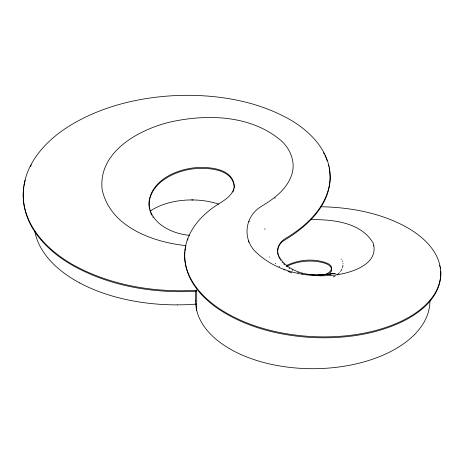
<?xml version="1.0" encoding="UTF-8"?>
<svg xmlns="http://www.w3.org/2000/svg" width="464" height="464" viewBox="0 0 464 464"><rect width="100%" height="100%" fill="white"/><g stroke="black" fill="none" stroke-linecap="round" stroke-linejoin="round"><path stroke-width="0.7" d="M429.908 300.904L429.908 301.061A117.166 67.645 0 0 1 312.742 368.7A117.166 67.645 0 0 1 195.582 301.061L195.582 300.834M23.2 195.599L23.223 193.128M184.684 256.151L184.701 253.976M330.142 179.005C331.331 151.658 309.453 129.966 286.972 117.96C254.156 100.282 216.114 94.447 179.191 95.427C141.178 96.814 102.648 105.641 69.942 125.622C45.924 140.29 23.583 164.36 23.223 194.045M440.8 273.232L440.73 276.364M440.783 275.262L440.783 272.13M320.143 274.955C304.848 275.755 286.775 270.535 278.939 256.354C276.092 251.099 278.441 244.609 282.965 241.135C305.434 227.807 328.756 207.478 330.084 179.493M184.701 254.898C184.776 234.848 198.482 217.639 214.351 206.741C221.78 201.55 232.951 196.724 234.297 186.412C233.235 167.864 207.675 166.472 193.761 167.858C174.858 170.155 151.699 180.687 149.031 201.805C148.48 222.65 171.523 233.926 189.567 235.271M330.084 180.409L330.142 178.083M23.281 192.49L23.861 186.801M184.753 253.646L184.84 252.399M440.73 275.448C439.634 298.137 419.282 313.803 400.281 322.619C372.377 335.362 341.063 339.068 310.648 337.427C279.224 335.42 247.469 327.567 220.725 310.474C201.857 298.404 184.318 278.916 184.684 255.229M329.979 180.896C327.393 206.538 306.803 225.782 285.783 238.287C281.172 240.857 277.292 245.688 277.658 251.204M440.643 276.55C438.236 298.311 418.777 313.078 400.281 321.697C372.377 334.44 341.063 338.152 310.648 336.504C279.786 334.55 248.658 326.923 222.192 310.497C203.296 298.706 185.478 279.954 184.701 256.482M234.256 187.694C233.491 168.096 206.028 167.179 191.667 169.058C172.591 171.732 148.364 184.109 149.072 206.277M184.962 251.146L185.304 248.658M24.029 185.768L24.859 181.65M185.525 247.416L185.78 246.181M331.719 270.28C331.435 263.569 322.277 262.479 317.103 261.481C306.948 260.316 296.334 261.661 287.094 266.15M234.071 188.778L233.885 189.509M24.992 181.134L25.247 180.107M331.685 270.431L331.58 270.727M233.531 190.6L233.659 190.234M187.572 240.056L188.03 238.844M233.235 191.325L232.893 192.044M248.901 221.775L249.18 221.166M30.56 166.46L31.343 164.975M331.377 271.162L330.89 271.869M330.646 272.142L329.753 272.925M274.729 198.296L275.216 197.879M286.015 265.773C298.184 259.718 313.049 258.17 325.943 262.781C337.606 266.597 328.837 275.738 320.502 274.92M327.248 274.294L326.743 274.485M321.216 275.755L320.502 275.836M321.216 274.839L335.298 273.435L318.269 275.077L330.356 274.444L315.091 275.094M196.713 290.313C155.921 292.616 113.877 286.079 77.384 267.113C50.918 253.321 25.149 229.384 23.281 197.786M196.69 310.358L196.69 291.23C155.208 293.561 112.369 286.787 75.487 267.009C49.114 252.88 23.652 228.062 23.223 196.237M310.532 219.594C332.497 219.449 360.859 222.041 373.114 243.014C379.836 264.358 350.668 273.163 334.95 275.048C307.91 277.901 278.029 272.368 257.479 253.518C241.947 240.746 244.128 216.572 261.307 206.416C273.534 199.091 286.178 189.892 291.288 175.989C296.067 163.821 291.119 149.872 281.828 141.276C251.633 114.886 206.985 113.715 169.633 122.171C138.498 129.758 97.811 152.041 102.167 189.701C110.2 226.728 152.302 242.063 185.96 245.647M264.428 229.03L265.095 229.025M177.451 304.865L182.816 304.79A142.68 82.377 0 0 0 196.4 304.082M191.667 199.938L193.047 199.949M321.117 206.741C349.885 207.327 379.152 212.622 404.765 226.212C422.031 235.515 439.797 250.92 440.73 271.945M306.449 274.27L306.843 274.282A38.425 22.185 0 0 1 316.715 275.355M302.516 274.05L301.629 273.795M298.578 272.786L297.72 272.467M292.749 270.251L291.96 269.833M79.802 282.965L76.299 281.027A142.68 82.377 0 0 1 34.754 231.043M289.681 268.511L288.95 268.047M287.204 266.841L286.213 266.081M284.658 264.776L283.51 263.691M282.454 262.572L281.961 262.003M280.633 260.263L280.244 259.672M152.784 216.99L153.079 217.448M279.537 258.483L279.705 258.779M323.553 152.784L324.266 154.118M151.473 214.652L151.716 215.128M279.079 257.578L279.224 257.88M324.933 155.457L325.357 156.356M151.026 213.695L151.241 214.177M325.566 156.803L326.157 158.16M278.684 256.667L278.806 256.975M248.901 242.22L248.397 240.944M150.62 212.732L150.817 213.214M326.337 158.613L326.702 159.517M326.876 159.976L327.213 160.886M150.092 211.265L150.255 211.758M278.348 255.757L278.162 255.148M373.648 245.415L373.793 245.908M149.669 209.786L149.797 210.279M328.5 165.016L328.848 166.402M439.704 265.327L439.959 266.423M278.006 254.545L277.698 252.723M149.443 208.788L149.182 207.286M329.156 167.788L329.423 169.186M440.185 267.525L440.371 268.627M329.649 170.578L330.165 177.596M196.556 289.983L196.69 291.23M440.73 271.022L440.783 273.047M23.2 194.683L23.223 197.154M195.588 290.98L195.582 301.061M291.665 272.89A40.136 26.315 12.7 0 1 287.976 271.382M285.024 269.949A40.136 26.315 12.7 0 1 283.881 269.329M279.56 266.643A40.136 26.315 12.7 0 1 279.05 266.29M275.686 263.627A40.136 26.315 12.7 0 1 275.251 263.239M269.81 257.108A40.136 26.315 12.7 0 1 269.63 256.841M341.974 268.929A40.351 21.738 16 0 1 340.477 271.457M339.433 272.687A40.351 21.738 16 0 1 336.992 274.787M335.31 275.86A40.351 21.738 16 0 1 333.372 276.851M342.942 265.054A40.351 21.738 16 0 1 342.455 267.641M341.127 259.144A39.249 16.478 5.5 0 1 341.307 259.399M342.217 260.942A39.249 16.478 5.5 0 1 342.449 261.458M342.954 263.117A39.249 16.478 5.5 0 1 343.012 263.465M150.33 211.033A54.068 31.216 0 0 1 218.672 204.114M177.434 304.871A142.68 82.377 0 0 1 79.773 282.965"/></g></svg>
